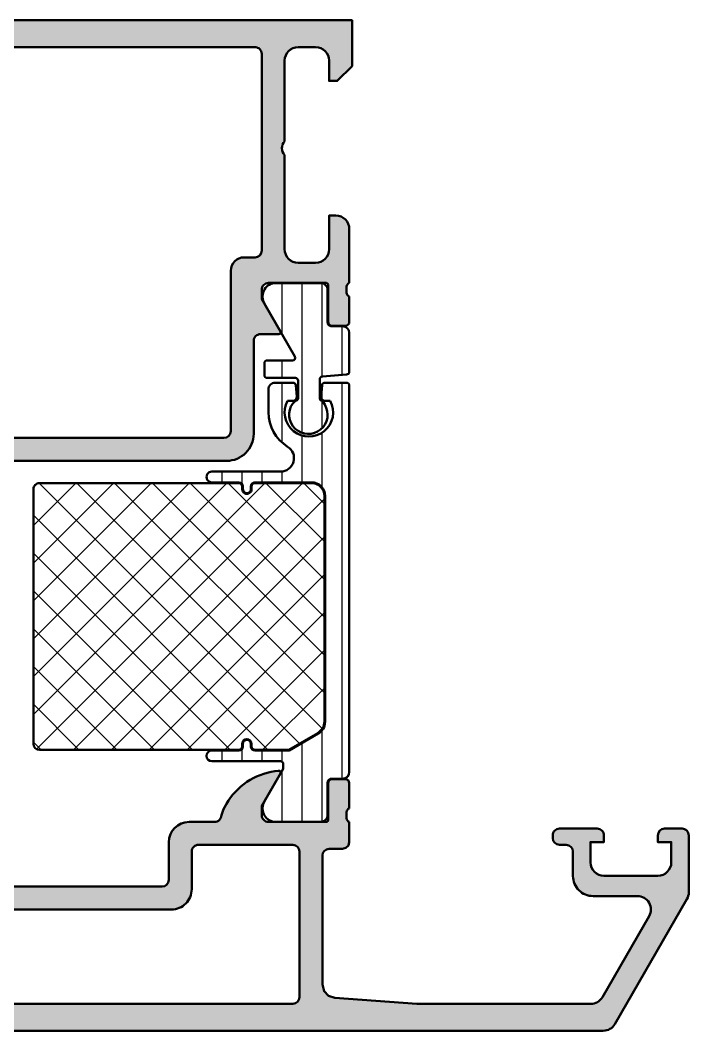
# Model space of a CAD drawing. Extents: x 5 to 103, y 0 to 75.
# Drawn here: x 53.4 to 103, y 0 to 75 of the extents above; entities that cross this region are included whole.
import ezdxf

# ---------------------------------------------------------------- set-up
doc = ezdxf.new("R2010")
doc.units = 0
for name, color, linetype, lineweight in [('0S-Alu contour', 7, 'Continuous', 50), ('0S-Alu hatch', 252, 'Continuous', 25), ('0S-Plastic contour', 254, 'Continuous', 50), ('0S-Plastic hatch', 253, 'Continuous', 25), ('0S-PT contour', 91, 'Continuous', 50), ('0S-PT hatch', 103, 'Continuous', 25)]:
    doc.layers.add(name, color=color, linetype=linetype, lineweight=lineweight)
pattern_1 = [(90, (0, 0), (-1.4859, 0), [])]

# ---------------------------------------------------------------- blocks, each defined once
blk = doc.blocks.new('284173__B3EC462B_B415_413E_8CCC_9C9ECB6C6EAC___23E75BDD_C4C6_42E3_80EF_CFEA6FF383FF_')
at = {"layer": '0S-Plastic hatch'}
h = blk.add_hatch(dxfattribs=at)
h.set_pattern_fill('ANSI31', color=256, scale=0.4680000000000001, angle=45, style=0)
h.set_pattern_definition(pattern_1)
edge = h.paths.add_edge_path()
edge.add_line((77.79909391876984, 47.89996087330002), (77.79989823653393, 19.21000513322677))
edge.add_ellipse((77.29989823673043, 19.20999111581644), major_axis=(-0.4999999999999944, 0), ratio=1, start_angle=90.0016184958555, end_angle=180.001606276814, ccw=False)
edge.add_line((77.29991236077123, 18.70999111601593), (76.4895810426897, 18.70996822571073))
edge.add_arc((76.48958951711417, 18.40996822583042), 0.3000000000000024, 90.00161849585444, 180.0016184961138)
edge.add_line((76.18958951723386, 18.40995975140458), (76.18998926298093, 16.00996137880413))
edge.add_ellipse((75.68999328581637, 16.00994461525188), major_axis=(-0.4999959774455782, 0), ratio=1, start_angle=90.0013160146687, end_angle=180.0019209770437, ccw=False)
edge.add_line((75.69000477011846, 15.50994863793819), (72.21346327340603, 15.50985043231024))
edge.add_ellipse((72.3557459618789, 16.499672526641), major_axis=(-0.9999960709244797, 0), ratio=1, start_angle=-32.725397603984106, end_angle=81.82001044395457, ccw=False)
edge.add_line((71.51447804132368, 17.04028368792897), (72.89988869964336, 19.44004221486227))
edge.add_line((72.89988869964336, 19.44004221486227), (72.89987853619505, 19.7998347289318))
edge.add_arc((72.69987853627487, 19.79982907931553), 0.1999999999999887, 0.0016184956634787, 90.00161849584087)
edge.add_line((72.6998728866586, 19.99982907923573), (67.59988509572455, 19.99968501436438))
edge.add_ellipse((67.59987379666433, 20.39967891068916), major_axis=(-0.3999938964843613, 0), ratio=1, start_angle=-89.99838150414593, end_angle=90.00161849585407, ccw=False)
edge.add_line((67.5998624976041, 20.79967280701393), (69.59986554856398, 20.79972930326347))
edge.add_arc((69.59985707413938, 21.09972930314353), 0.2999999999999829, 270.0016184958816, 360.0016184956635)
edge.add_line((69.89985707401966, 21.099737777567), (69.89985142440334, 21.29973777748823))
edge.add_ellipse((70.19984684664698, 21.29974625178341), major_axis=(-0.2999954223633313, 0), ratio=1, start_angle=-179.9983815038861, end_angle=0.0016184961137923892, ccw=False)
edge.add_line((70.49984226889062, 21.29975472607993), (70.49984791850696, 21.09975472615844))
edge.add_arc((70.79984791838731, 21.09976320058292), 0.3000000000000682, 180.0016184961138, 270.0016184958571)
edge.add_line((70.79985639281182, 20.79976320070255), (73.32607404317103, 20.79983456150492))
edge.add_line((73.32607404317103, 20.79983456150492), (75.49974160146861, 22.05462771153888))
edge.add_arc((74.99971086005144, 22.9207219005104), 1.000074940458192, 299.9995548597443, 360.0005043858854)
edge.add_line((75.99978580047087, 22.92073070436452), (75.9993244302383, 39.69993341617163))
edge.add_arc((74.99932443060734, 39.69990624922162), 0.9999999999999939, 0.0015565515876484, 90.00161849585635)
edge.add_line((74.99929618252573, 40.69990624882263), (70.79929425529807, 40.69978760682539))
edge.add_arc((70.79930272972265, 40.39978760694503), 0.300000000000054, 90.00161849587619, 180.0016184961138)
edge.add_line((70.4993027298423, 40.39977913251919), (70.4993083794585, 40.1997791326004))
edge.add_ellipse((70.19931295721497, 40.19977065830523), major_axis=(-0.2999954223632177, 0), ratio=1, start_angle=0.0016184961137923892, end_angle=180.0016184961139, ccw=False)
edge.add_line((69.89931753497143, 40.1997621840087), (69.8993118853551, 40.39976218393031))
edge.add_arc((69.59931188547485, 40.3997537095057), 0.2999999999999545, 0.0016184961138533, 90.0016184958789)
edge.add_line((69.59930341105024, 40.69975370938597), (67.59930036009047, 40.69969721313669))
edge.add_ellipse((67.59928906103023, 41.09969110946152), major_axis=(-0.399993896484411, 0), ratio=1, start_angle=-89.99838150414388, end_angle=90.00161849585612, ccw=False)
edge.add_line((67.59927776197, 41.49968500578633), (72.6920846584861, 41.49982886781123))
edge.add_arc((72.69205641040452, 42.4998288674122), 0.9999999999999452, 270.0016184958539, 418.2132878522459)
edge.add_ellipse((74.79909111823305, 45.89988838748044), major_axis=(-3.000000000000151, 0), ratio=1, start_angle=-0.0023785908543914047, end_angle=58.21328785224421, ccw=False)
edge.add_line((71.79909112081805, 45.90001293020632), (71.79910239558338, 47.59979143817783))
edge.add_ellipse((72.29910239538407, 47.59980556221859), major_axis=(-0.5000000000001671, 0), ratio=1, start_angle=-89.99838150415098, end_angle=0.0016184958886924505, ccw=False)
edge.add_line((72.29908827134332, 48.09980556201926), (73.62510364229864, 48.09984301940967))
edge.add_ellipse((73.625109291915, 47.89984301948948), major_axis=(-0.1999999999999758, 0), ratio=1, start_angle=185.0017750484914, end_angle=270.00161849586533, ccw=False)
edge.add_line((73.82434769141304, 47.91728034054077), (73.89797553021573, 47.07601047355259))
edge.add_ellipse((73.59911793096856, 47.04985449197559), major_axis=(-0.3000000000000648, 0), ratio=1, start_angle=90.00161849585169, end_angle=185.0017750485022, ccw=False)
edge.add_line((73.59912640539302, 46.74985449209521), (73.21240394325757, 46.74984356792748))
edge.add_arc((74.7990911182329, 45.89988838748049), 1.799999999999962, 151.8229757200562, 388.1802612716549)
edge.add_line((76.38573027146944, 46.7499332083086), (75.99912640443547, 46.74992228749112))
edge.add_ellipse((75.99911793001095, 47.04992228737149), major_axis=(-0.3000000000000562, 0), ratio=1, start_angle=-4.998538056779978, end_angle=90.0016184958626, ccw=False)
edge.add_line((75.70025885352813, 47.07606138459899), (75.77383916369352, 47.91733540993493))
edge.add_ellipse((75.97307854801556, 47.89990934511648), major_axis=(-0.2000000000002067, 0), ratio=1, start_angle=270.0016184958409, end_angle=355.00146194319234, ccw=False)
edge.add_line((75.9730728983993, 48.0999093450369), (77.59908826923177, 48.09995527685179))
edge.add_ellipse((77.5990939188481, 47.89995527693155), major_axis=(-0.2000000000000398, 0), ratio=1, start_angle=180.0016032414232, end_angle=270.0016184958572, ccw=False)
at = {"layer": '0S-Plastic contour', "color": 7}
for points in [[(72.29908827134332, 48.09980556201926), (73.62510364229864, 48.09984301940967)], [(75.9730728983993, 48.0999093450369), (77.59908826923177, 48.09995527685179)], [(71.79909112081805, 45.90001293020632), (71.79910239558338, 47.59979143817783)], [(73.82434769141304, 47.91728034054077), (73.89797553021573, 47.07601047355259)], [(75.70025885352813, 47.07606138459899), (75.77383916369352, 47.91733540993493)], [(77.79909391876984, 47.89996087330002), (77.79989823653393, 19.21000513322677)], [(73.59912640539302, 46.74985449209521), (73.21240394325757, 46.74984356792748)], [(76.38573027146944, 46.7499332083086), (75.99912640443547, 46.74992228749112)], [(67.59927776197, 41.49968500578633), (72.6920846584861, 41.49982886781123)], [(69.59930341105024, 40.69975370938597), (67.59930036009047, 40.69969721313669)], [(74.99929618252573, 40.69990624882263), (70.79929425529807, 40.69978760682539)], [(69.89931753497143, 40.1997621840087), (69.8993118853551, 40.39976218393031)], [(70.4993027298423, 40.39977913251919), (70.4993083794585, 40.1997791326004)], [(75.99978580047087, 22.92073070436452), (75.9993244302383, 39.69993341617163)], [(70.79985639281182, 20.79976320070255), (73.32607404317103, 20.79983456150492), (75.49974160146861, 22.05462771153888)], [(69.89985707401966, 21.099737777567), (69.89985142440334, 21.29973777748823)], [(70.49984226889062, 21.29975472607993), (70.49984791850696, 21.09975472615844)], [(67.5998624976041, 20.79967280701393), (69.59986554856398, 20.79972930326347)], [(72.6998728866586, 19.99982907923573), (67.59988509572455, 19.99968501436438)], [(71.51447804132368, 17.04028368792897), (72.89988869964336, 19.44004221486227), (72.89987853619505, 19.7998347289318)], [(76.18958951723386, 18.40995975140458), (76.18998926298093, 16.00996137880413)], [(77.29991236077123, 18.70999111601593), (76.4895810426897, 18.70996822571073)], [(75.69000477011846, 15.50994863793819), (72.21346327340603, 15.50985043231024)]]:
    blk.add_lwpolyline(points, dxfattribs=at)
at = {"layer": '0S-Plastic contour', "color": 7, "extrusion": (0, 0, -1)}
for centre, radius, start, end in [((-72.29910239538407, 47.59980556221859), 0.5000000000001671, 359.9983815041113, 89.99838150415097), ((-73.625109291915, 47.89984301948948), 0.1999999999999759, 89.99838150413468, 174.9982249515086), ((-75.97307854801556, 47.89990934511648), 0.2000000000002067, 4.998538056807665, 89.99838150415911), ((-77.5990939188481, 47.89995527693155), 0.2000000000000398, 89.99838150414281, 179.9983967585768), ((-73.59911793096856, 47.04985449197559), 0.3000000000000648, 174.9982249514978, 269.9983815041483), ((-75.99911793001095, 47.04992228737149), 0.3000000000000562, 269.9983815041374, 4.998538056780068), ((-74.79909111823305, 45.89988838748044), 3.000000000000152, 301.7867121477558, 0.002378590854342), ((-67.59928906103023, 41.09969110946152), 0.399993896484411, 269.9983815041439, 89.99838150414394), ((-70.19931295721497, 40.19977065830523), 0.2999954223632177, 179.9983815038861, 359.9983815038862), ((-70.19984684664698, 21.29974625178341), 0.2999954223633314, 359.9983815038862, 179.9983815038861), ((-67.59987379666433, 20.39967891068916), 0.3999938964843613, 269.9983815041459, 89.99838150414595), ((-77.29989823673043, 19.20999111581644), 0.4999999999999944, 179.998393723186, 269.9983815041445), ((-72.3557459618789, 16.499672526641), 0.9999960709244797, 278.1799895560454, 32.72539760398414), ((-75.68999328581637, 16.00994461525188), 0.4999959774455782, 179.9980790229563, 269.9986839853313)]:
    blk.add_arc(centre, radius, start, end, dxfattribs=at)
at = {"layer": '0S-Plastic contour', "color": 7}
for centre, radius, start, end in [((74.7990911182329, 45.89988838748049), 1.799999999999962, 151.8229757200562, 28.18026127165485), ((72.69205641040452, 42.4998288674122), 0.9999999999999452, 270.0016184958539, 58.21328785224591), ((69.59931188547485, 40.3997537095057), 0.2999999999999545, 0.0016184961138533, 90.0016184958789), ((70.79930272972265, 40.39978760694503), 0.300000000000054, 90.00161849587619, 180.0016184961138), ((74.99932443060734, 39.69990624922162), 0.9999999999999939, 0.0015565515876484, 90.00161849585635), ((74.99971086005144, 22.9207219005104), 1.000074940458192, 299.9995548597443, 0.0005043858853871), ((69.59985707413938, 21.09972930314353), 0.2999999999999829, 270.0016184958816, 0.0016184956634787), ((70.79984791838731, 21.09976320058292), 0.3000000000000682, 180.0016184961138, 270.0016184958571), ((72.69987853627487, 19.79982907931553), 0.1999999999999887, 0.0016184956634787, 90.00161849584087), ((76.48958951711417, 18.40996822583042), 0.3000000000000024, 90.00161849585444, 180.0016184961138)]:
    blk.add_arc(centre, radius, start, end, dxfattribs=at)
blk = doc.blocks.new('284173__F3DAAD3B_E79F_4E95_8FE4_CBF21B8BAB4B___0E6AA852_4238_4246_A48E_8302D98F0551_')
at = {"layer": '0S-Plastic hatch'}
h = blk.add_hatch(dxfattribs=at)
h.set_pattern_fill('ANSI31', color=256, scale=0.4680000000000001, angle=45, style=0)
h.set_pattern_definition(pattern_1)
edge = h.paths.add_edge_path()
edge.add_line((77.79897792879413, 51.79001112126615), (77.79905935404885, 48.90750547666424))
edge.add_ellipse((77.59865533181394, 48.90789158937948), major_axis=(-0.2004043941907403, 0), ratio=1, start_angle=90.11799822076932, end_angle=179.8896099919567, ccw=False)
edge.add_line((77.59906805584761, 48.70748762018269), (75.7990694539153, 48.5499355529093))
edge.add_arc((75.79947937230958, 48.34953438897935), 0.2004015831713134, 90.11719772839893, 179.890410484328)
edge.add_line((75.59907815571404, 48.34991769642773), (75.59911770290975, 46.94992189315329))
edge.add_arc((75.79952168195874, 46.95031932225584), 0.2004043731273281, 180.1136253905168, 269.8874260323714)
edge.add_line((75.79912793042783, 46.74991533594747), (75.97397485973437, 46.47687159119218))
edge.add_ellipse((74.75978418224364, 45.7251016697652), major_axis=(-1.428081585928376, 0), ratio=1, start_angle=-35.33168967995772, end_angle=211.7638490956454, ccw=False)
edge.add_line((73.59472972115884, 46.55097400782605), (73.79912030183125, 46.74985883956874))
edge.add_arc((73.79871804904785, 46.9502599827756), 0.2004015469149797, 270.1150061095707, 359.8904164509632)
edge.add_line((73.99911922942702, 46.94987669626581), (73.99908250634982, 48.24989691364265))
edge.add_arc((73.79872035250068, 48.24951075012308), 0.2003625259806087, 0.1104276034762654, 89.8971809427648)
edge.add_line((73.79907990908835, 48.44987295348587), (71.69908143580508, 48.4498136325576))
edge.add_ellipse((71.69947236669215, 48.65021479817035), major_axis=(-0.2004015469149591, 0), ratio=1, start_angle=0.11282054074700909, end_angle=89.88823088214212, ccw=False)
edge.add_line((71.49907120828703, 48.6498201897634), (71.499045785186, 49.54981408588872))
edge.add_ellipse((71.69946792027935, 49.54940984664787), major_axis=(-0.2004225427558985, 0), ratio=1, start_angle=270.12098450181963, end_angle=359.88443805871594, ccw=False)
edge.add_line((71.69904471278177, 49.7498319425858), (73.5866098549109, 49.74988526267999))
edge.add_arc((73.58660420529456, 49.9498852626002), 0.2000000000000011, 270.0016184958571, 389.8814586796814)
edge.add_line((73.76001580883594, 50.04952669854534), (71.51343514774648, 53.95937756760624))
edge.add_ellipse((72.3546725245027, 54.50003625644118), major_axis=(-0.9999960709244863, 0), ratio=1, start_angle=-81.81677345224438, end_angle=32.72863459569629, ccw=False)
edge.add_line((72.21233391510637, 55.48985031076629), (75.68887541181607, 55.48994862198011))
edge.add_ellipse((75.68889217536832, 54.98995264481553), major_axis=(-0.4999959774455995, 0), ratio=1, start_angle=180.0013160147409, end_angle=270.0019209770423, ccw=False)
edge.add_line((76.18888815268203, 54.98996412911827), (76.1886240022023, 52.59000723158924))
edge.add_arc((76.48862400038517, 52.58997421218647), 0.2999999999999989, 179.9936937585763, 270.0016110302394)
edge.add_line((76.48863243571978, 52.28997421230506), (77.29896387010263, 52.28999699702769))
edge.add_ellipse((77.29897792899362, 51.78999699722535), major_axis=(-0.5000000000000007, 0), ratio=1, start_angle=180.0016184958887, end_angle=270.0016110302377, ccw=False)
at = {"layer": '0S-Plastic contour', "color": 7}
for points in [[(72.21233391510637, 55.48985031076629), (75.68887541181607, 55.48994862198011)], [(76.18888815268203, 54.98996412911827), (76.1886240022023, 52.59000723158924)], [(73.76001580883594, 50.04952669854534), (71.51343514774648, 53.95937756760624)], [(76.48863243571978, 52.28997421230506), (77.29896387010263, 52.28999699702769)], [(77.79897792879413, 51.79001112126615), (77.79905935404885, 48.90750547666424)], [(71.49907120828703, 48.6498201897634), (71.499045785186, 49.54981408588872)], [(71.69904471278177, 49.7498319425858), (73.5866098549109, 49.74988526267999)], [(73.79907990908835, 48.44987295348587), (71.69908143580508, 48.4498136325576)], [(73.99911922942702, 46.94987669626581), (73.99908250634982, 48.24989691364265)], [(75.59907815571404, 48.34991769642773), (75.59911770290975, 46.94992189315329)], [(77.59906805584761, 48.70748762018269), (75.7990694539153, 48.5499355529093)], [(73.59472972115884, 46.55097400782605), (73.79912030183125, 46.74985883956874)], [(75.79912793042783, 46.74991533594747), (75.97397485973437, 46.47687159119218)]]:
    blk.add_lwpolyline(points, dxfattribs=at)
at = {"layer": '0S-Plastic contour', "color": 7, "extrusion": (0, 0, -1)}
for centre, radius, start, end in [((-72.3546725245027, 54.50003625644118), 0.9999960709244863, 327.2713654043037, 81.81677345224433), ((-75.68889217536832, 54.98995264481553), 0.4999959774455995, 89.9980790229577, 179.9986839852591), ((-77.29897792899362, 51.78999699722535), 0.5000000000000007, 89.99838896976227, 179.9983815041113), ((-71.69946792027935, 49.54940984664787), 0.2004225427558985, 0.1155619412840303, 89.87901549818034), ((-77.59865533181394, 48.90789158937948), 0.2004043941907403, 180.1103900080434, 269.8820017792307), ((-71.69947236669215, 48.65021479817035), 0.2004015469149591, 270.1117691178579, 359.887179459253), ((-74.75978418224364, 45.7251016697652), 1.428081585928376, 148.2361509043546, 35.33168967995762)]:
    blk.add_arc(centre, radius, start, end, dxfattribs=at)
at = {"layer": '0S-Plastic contour', "color": 7}
for centre, radius, start, end in [((76.48862400038517, 52.58997421218647), 0.2999999999999989, 179.9936937585763, 270.0016110302394), ((73.58660420529456, 49.9498852626002), 0.2000000000000011, 270.0016184958571, 29.88145867968139), ((73.79872035250068, 48.24951075012308), 0.2003625259806087, 0.1104276034762654, 89.8971809427648), ((75.79947937230958, 48.34953438897935), 0.2004015831713134, 90.11719772839893, 179.890410484328), ((73.79871804904785, 46.9502599827756), 0.2004015469149797, 270.1150061095707, 359.8904164509632), ((75.79952168195874, 46.95031932225584), 0.2004043731273281, 180.1136253905168, 269.8874260323714)]:
    blk.add_arc(centre, radius, start, end, dxfattribs=at)
blk = doc.blocks.new('371300__B28A1DB2_C698_4615_A6F0_E1DA779831CC_')
at = {"layer": '0S-PT hatch'}
h = blk.add_hatch(dxfattribs=at)
h.set_pattern_fill('ANSI37', color=256, scale=0.625, angle=90, style=0)
h.set_pattern_definition([(135, (0, 0), (-1.403165018917055, -1.403165018917055), []), (225, (0, 0), (1.403165018917055, -1.403165018917055), [])])
edge = h.paths.add_edge_path()
edge.add_line((54.34931906716929, 40.1992996084265), (54.34985295528407, 21.29932183780685))
edge.add_arc((54.7998762736049, 21.29933455011431), 0.4500233185003835, 180.0016184974649, 270.0016184957385)
edge.add_line((54.7998889858994, 20.84931123179348), (69.5998641361598, 20.84972930324329))
edge.add_arc((69.59985707413931, 21.0997293031437), 0.2500000000001617, 270.0016184958751, 360.0016184958886)
edge.add_line((69.84985707403973, 21.09973636516425), (69.8498514244234, 21.29973636508423))
edge.add_ellipse((70.19984684664705, 21.29974625178346), major_axis=(-0.3499954223632827, 0), ratio=1, start_angle=-179.9983815041113, end_angle=0.0016184958886924505, ccw=False)
edge.add_line((70.54984226887069, 21.29975613848292), (70.54984791848702, 21.09975613856258))
edge.add_arc((70.79984791838739, 21.09976320058297), 0.2500000000001226, 180.0016184958886, 270.0016184958588)
edge.add_line((70.79985498040782, 20.8497632006826), (73.31267754047595, 20.84983418309948))
edge.add_line((73.31267754047595, 20.84983418309948), (75.47469881657344, 22.09790428180893))
edge.add_arc((74.99971086005179, 22.92072190051042), 0.9500749404579512, 299.9965521208208, 360.0015754367951)
edge.add_line((75.94978580015058, 22.92074802429845), (75.94932443024821, 39.69993237094687))
edge.add_arc((74.99932443060726, 39.69990624922175), 0.9500000000000843, 0.0015754365637783, 90.00161849585935)
edge.add_line((74.99929759492967, 40.64990624884281), (70.79929566770218, 40.64978760684534))
edge.add_arc((70.79930272972258, 40.39978760694508), 0.2500000000000054, 90.00161849585879, 180.0016184958886)
edge.add_line((70.54930272982232, 40.39978054492453), (70.54930837943866, 40.19978054500459))
edge.add_ellipse((70.19931295721501, 40.19977065830533), major_axis=(-0.3499954223632827, 0), ratio=1, start_angle=0.0016184958886924505, end_angle=180.0016184958887, ccw=False)
edge.add_line((69.84931753499137, 40.19976077160588), (69.84931188537506, 40.39976077152611))
edge.add_arc((69.59931188547462, 40.3997537095057), 0.2500000000001827, 0.001618495888666, 90.00161849375158)
edge.add_line((69.5993048234634, 40.64975370940614), (54.79932967319568, 40.64933563904374))
edge.add_arc((54.7993423854911, 40.19931232072194), 0.4500233185013533, 90.0016184958552, 180.0016184958886)
at = {"layer": '0S-PT contour', "color": 7}
for points in [[(69.5993048234634, 40.64975370940614), (54.79932967319568, 40.64933563904374)], [(74.99929759492967, 40.64990624884281), (70.79929566770218, 40.64978760684534)], [(54.34931906716929, 40.1992996084265), (54.34985295528407, 21.29932183780685)], [(69.84931753499137, 40.19976077160588), (69.84931188537506, 40.39976077152611)], [(70.54930272982232, 40.39978054492453), (70.54930837943866, 40.19978054500459)], [(75.94978580015058, 22.92074802429845), (75.94932443024821, 39.69993237094687)], [(70.79985498040782, 20.8497632006826), (73.31267754047595, 20.84983418309948), (75.47469881657344, 22.09790428180893)], [(69.84985707403973, 21.09973636516425), (69.8498514244234, 21.29973636508423)], [(70.54984226887069, 21.29975613848292), (70.54984791848702, 21.09975613856258)], [(54.7998889858994, 20.84931123179348), (69.5998641361598, 20.84972930324329)]]:
    blk.add_lwpolyline(points, dxfattribs=at)
for centre, radius, start, end in [((54.7993423854911, 40.19931232072194), 0.4500233185013533, 90.0016184958552, 180.0016184958886), ((69.59931188547462, 40.3997537095057), 0.2500000000001827, 0.001618495888666, 90.00161849375158), ((70.79930272972258, 40.39978760694508), 0.2500000000000054, 90.00161849585879, 180.0016184958886), ((74.99932443060726, 39.69990624922175), 0.9500000000000843, 0.0015754365637783, 90.00161849585935), ((74.99971086005179, 22.92072190051042), 0.9500749404579512, 299.9965521208208, 0.0015754367951203), ((54.7998762736049, 21.29933455011431), 0.4500233185003835, 180.0016184974649, 270.0016184957385), ((69.59985707413931, 21.0997293031437), 0.2500000000001617, 270.0016184958751, 0.001618495888666), ((70.79984791838739, 21.09976320058297), 0.2500000000001226, 180.0016184958886, 270.0016184958588)]:
    blk.add_arc(centre, radius, start, end, dxfattribs=at)
at = {"layer": '0S-PT contour', "color": 7, "extrusion": (0, 0, -1)}
for centre, start, end in [((-70.19931295721501, 40.19977065830533), 179.9983815041113, 359.9983815041113), ((-70.19984684664705, 21.29974625178346), 359.9983815041113, 179.9983815041113)]:
    blk.add_arc(centre, 0.3499954223632827, start, end, dxfattribs=at)
blk = doc.blocks.new('398820__556C12AF_C466_4E61_BE2B_15060783F7A6_')
at = {"layer": '0S-Alu hatch'}
h = blk.add_hatch(color=256, dxfattribs=at)
edge = h.paths.add_edge_path()
edge.add_arc((20.50026401203965, 65.9999999962746), 0.5000000037247219, 90.00000000056019, 179.993005887432)
edge.add_line((20.00026401204022, 66.00006103142118), (20.0002640120401, 65.70002746580938))
edge.add_arc((20.50026401227208, 65.70002746581969), 0.500000000231978, 180, 269.9982514709542)
edge.add_line((20.50024875347762, 65.20002746582054), (22.9999999986089, 65.2000274658202))
edge.add_line((22.9999999986089, 65.2000274658202), (22.9999999986089, 58.50002937068826))
edge.add_ellipse((22.47497579274516, 58.00002193956646), major_axis=(-0.7250226533839252, 0), ratio=1, start_angle=136.3989482371545, end_angle=223.6019249855883, ccw=False)
edge.add_line((23.00000761896716, 57.50002251019292), (22.99999999736426, 50.69907560280602))
edge.add_ellipse((22.9211635513695, 50.43155501267401), major_axis=(-0.2788950543872421, 0), ratio=1, start_angle=178.8354106258653, end_angle=253.5801235804738, ccw=False)
edge.add_line((23.20000099597275, 50.42588660471489), (23.20000099597274, 49.97229260471489))
edge.add_ellipse((22.92113290032959, 49.96663194523781), major_axis=(-0.2789255417371332, 0), ratio=1, start_angle=106.42459455535541, end_angle=181.1628700728909, ccw=False)
edge.add_line((22.99999999597276, 49.69908860471488), (22.99999999597276, 47.81907760470637))
edge.add_arc((23.29999999597274, 47.81907760470637), 0.2999999999999971, 180, 270)
edge.add_line((23.29999999597274, 47.51907760470636), (24.27997431501554, 47.51907760470637))
edge.add_arc((24.27997431501552, 47.81907760470637), 0.3000000000000043, 270.0000000000027, 360)
edge.add_line((24.57997431501553, 47.81907760470637), (24.57997431501553, 50.57907560470638))
edge.add_ellipse((24.69997970750326, 50.57907021080908), major_axis=(-0.1200053926089468, 0), ratio=1, start_angle=270.00621727715304, end_angle=359.997424719483, ccw=False)
edge.add_line((24.6999666854833, 50.6990756027115), (28.99999999860901, 50.69909644331687))
edge.add_ellipse((29.00001031871964, 50.19910676342772), major_axis=(-0.499989679995661, 0), ratio=1, start_angle=179.9988173777202, end_angle=270.0011826219749, ccw=False)
edge.add_line((29.49999999860878, 50.19909644331712), (29.49999999860878, 49.49908423628642))
edge.add_line((29.49999999860878, 49.49908423628642), (28.1117553697014, 47.09457373823897))
edge.add_arc((28.23870596524722, 47.037883351722), 0.1390332824646009, 155.9366245846511, 266.6097434882095)
edge.add_line((28.2304840073974, 46.89909339155918), (29.59999999736473, 46.89909339155883))
edge.add_ellipse((29.59999999736503, 46.39909339156015), major_axis=(-0.4999999999986855, 0), ratio=1, start_angle=180, end_angle=270.00000000003337, ccw=False)
edge.add_line((30.09999999736371, 46.39909339156014), (30.09999999736462, 44.2987686281616))
edge.add_arc((32.09999999736456, 44.29876862816132), 1.999999999999943, 180, 269.9999999999853)
edge.add_line((32.09999999736405, 42.29876862816138), (68.6954304954281, 42.29876862816093))
edge.add_arc((68.6954304954289, 44.30334118309758), 2.004572554936657, 269.9999999999773, 360)
edge.add_line((70.70000305036555, 44.30334118309758), (70.70000305036612, 51.20044101015094))
edge.add_ellipse((71.20000305036584, 51.20044101015066), major_axis=(-0.4999999999997158, 0), ratio=1, start_angle=269.9999999999544, end_angle=360, ccw=False)
edge.add_line((71.20000305036623, 51.70044101015037), (72.56953430036648, 51.70044101015026))
edge.add_arc((72.56129753117844, 51.8392399662551), 0.1390431392858036, 273.3961299495883, 384.0575019781434)
edge.add_line((72.68826293806124, 51.89592135683029), (71.30001830915566, 54.30043185487716))
edge.add_line((71.30001830915566, 54.30043185487716), (71.3000183091553, 55.00044406191887))
edge.add_ellipse((71.80000305246126, 55.00045932209453), major_axis=(-0.4999847435388245, 0), ratio=1, start_angle=-90.00699432657319, end_angle=0.0017487408159126971, ccw=False)
edge.add_line((71.80006408761253, 55.50044406190796), (76.10003636218984, 55.50042321930816))
edge.add_ellipse((76.10002334016988, 55.38041782734871), major_axis=(-0.1200053926659748, 0), ratio=1, start_angle=180.002575280517, end_angle=269.9937827228567, ccw=False)
edge.add_line((76.22002873271465, 55.38042322124598), (76.22002873271464, 52.62042522124598))
edge.add_arc((76.52002873271465, 52.62042522124598), 0.3000000000000043, 180, 270)
edge.add_line((76.52002873271465, 52.32042522124597), (77.50000305175743, 52.32042522124597))
edge.add_arc((77.50000305175743, 52.62042522124596), 0.2999999999999971, 270, 360)
edge.add_line((77.80000305175743, 52.62042522124596), (77.80000305175744, 54.50043622125448))
edge.add_ellipse((77.87887014740062, 54.76797956177745), major_axis=(-0.2789255417371736, 0), ratio=1, start_angle=-1.1628700728833792, end_angle=73.57540544464501, ccw=False)
edge.add_line((77.60000205175741, 54.77364022125449), (77.60000205175741, 55.22723422125449))
edge.add_ellipse((77.87883949636073, 55.23290262921358), major_axis=(-0.2788950543872869, 0), ratio=1, start_angle=-73.58012358046602, end_angle=1.164589374128525, ccw=False)
edge.add_line((77.80000305036592, 55.50042321934562), (77.80000305036705, 59.50045169130226))
edge.add_arc((76.80000305025001, 59.50045169130209), 1.00000000011704, 0, 90.00087426482274)
edge.add_line((76.79998779145032, 60.50045169130271), (76.30000305036592, 60.50045169130237))
edge.add_line((76.30000305036592, 60.50045169130237), (76.30000305036602, 58.00045169130283))
edge.add_ellipse((75.29991565289261, 58.00053908876572), major_axis=(-1.000087401292246, 0), ratio=1, start_angle=90.00501389832851, end_angle=179.994992931788, ccw=False)
edge.add_line((75.30000316957509, 57.00045169130271), (73.99995434145043, 57.00045169130305))
edge.add_ellipse((74.000013139179, 58.00051048903153), major_axis=(-1.000058799456955, 0), ratio=1, start_angle=0.0033686637580103707, end_angle=89.9966313363808, ccw=False)
edge.add_line((72.99995434145055, 58.00045169130051), (72.99995434145066, 65.00045169830707))
edge.add_ellipse((73.52492478096417, 65.50042009995704), major_axis=(-0.7249568021692252, 0), ratio=1, start_angle=-43.60785378747022, end_angle=43.60262178275218, ccw=False)
edge.add_line((72.99999999860833, 66.00043643757022), (72.9999999986089, 72.00043643251365))
edge.add_ellipse((74.00005492602136, 72.00038150510085), major_axis=(-1.000054928920891, 0), ratio=1, start_angle=270.00314693605753, end_angle=359.9968530639975, ccw=False)
edge.add_line((73.9999999986089, 73.00043643251331), (75.30000305036637, 73.00043643251388))
edge.add_ellipse((75.29997722235889, 72.00041060450651), major_axis=(-1.0000258283409, 0), ratio=1, start_angle=180.0014797973691, end_angle=269.9985202023987, ccw=False)
edge.add_line((76.30000305036626, 72.00043643250991), (76.30000305036637, 70.50043643251342))
edge.add_line((76.30000305036637, 70.50043643251342), (76.89999389509248, 70.50043643251388))
edge.add_line((76.89999389509248, 70.50043643251388), (77.99999999860844, 71.60044253602894))
edge.add_line((77.99999999860844, 71.60044253602894), (77.99999999860879, 75))
edge.add_line((77.99999999860879, 75), (30.50026401204011, 74.99999999999989))
edge.add_arc((30.50028493562857, 74.4999790764113), 0.5000209240263574, 90.00239756628991, 179.9976024336429)
edge.add_line((30.00026401203999, 74.50000000000036), (30.00026401203988, 67))
edge.add_ellipse((29.50029452868722, 66.99996948055875), major_axis=(-0.4999694842841543, 0), ratio=1, start_angle=89.99300545884222, end_angle=180.0034974838206, ccw=False)
edge.add_line((29.50023349352623, 66.50000000000011), (20.50026401203476, 66.4999999999993))
edge = h.paths.add_edge_path()
edge.add_ellipse((32.20029758137585, 72.49998779296817), major_axis=(-0.5000305185099023, 0), ratio=1, start_angle=270.0034968440391, end_angle=359.99650315784504, ccw=False)
edge.add_line((32.20026706379233, 73.0000183105468), (70.80039074741146, 72.99998779287978))
edge.add_ellipse((70.80042124022027, 72.50045468885807), major_axis=(-0.4995331049523823, 0), ratio=1, start_angle=179.9930054594119, end_angle=270.0034974844217, ccw=False)
edge.add_line((71.29995434145039, 72.50039370697436), (71.29995434145061, 57.9004471136663))
edge.add_ellipse((70.79995434145044, 57.9004471136663), major_axis=(-0.5000000000001706, 0), ratio=1, start_angle=90.00000000000648, end_angle=180, ccw=False)
edge.add_line((70.7999543414505, 57.40044711366613), (70.00001830915866, 57.40044711366625))
edge.add_arc((70.00001830915858, 56.40044711366662), 0.9999999999996299, 89.99999999999511, 179.9998349564778)
edge.add_line((69.0000183091631, 56.40044999423958), (69.00000305036573, 44.50331066559107))
edge.add_ellipse((68.4954224390844, 44.50335229280106), major_axis=(-0.5045806129984395, 0), ratio=1, start_angle=90.0012296679991, end_angle=179.995273176602, ccw=False)
edge.add_line((68.49543326827003, 43.99877167991883), (32.29999795007549, 43.99877167991848))
edge.add_ellipse((32.30000868110338, 44.49878036523915), major_axis=(-0.5000086854358178, 0), ratio=1, start_angle=0.004726827561796654, end_angle=89.99877033614501, ccw=False)
edge.add_line((31.7999999973691, 44.49873911517033), (31.79998473858903, 51.39909744789312))
edge.add_arc((30.80001000289158, 51.39907625052781), 0.9999747359221128, 0.0012145502538139, 90.001449138602)
edge.add_line((30.79998471129065, 52.39905098613007), (25.20000325940439, 52.40034974706396))
edge.add_ellipse((25.20000325940461, 52.90034974706384), major_axis=(-0.4999999999998864, 0), ratio=1, start_angle=0, end_angle=89.99999999997402, ccw=False)
edge.add_line((24.70000325940473, 52.90034974706395), (24.7000032594045, 54.2000145814768))
edge.add_line((24.7000032594045, 54.2000145814768), (25.50000761896726, 55.00001894103935))
edge.add_line((25.50000761896726, 55.00001894103935), (25.50000761896715, 61.00002493940166))
edge.add_line((25.50000761896715, 61.00002493940166), (24.70000325940507, 61.80002929896398))
edge.add_line((24.70000325940507, 61.80002929896398), (24.70001454931933, 64.30001325213208))
edge.add_ellipse((25.20001454931895, 64.30001220703045), major_axis=(-0.5000000000007159, 0), ratio=1, start_angle=270.00000000014006, end_angle=359.9998802401752, ccw=False)
edge.add_line((25.20001454931773, 64.80001220703114), (30.70026706373082, 64.80001220696226))
edge.add_arc((30.70027874380495, 65.80000052695533), 0.9999883200612778, 269.9993307732317, 360.000669226757)
edge.add_line((31.70026706379801, 65.80001220703161), (31.70026706379721, 72.50001831053525))
at = {"layer": '0S-Alu contour', "color": 7}
for points in [[(76.30000305036626, 72.00043643250991), (76.30000305036637, 70.50043643251342), (76.89999389509248, 70.50043643251388), (77.99999999860844, 71.60044253602894), (77.99999999860879, 75), (30.50026401204011, 74.99999999999989)], [(32.20026706379233, 73.0000183105468), (70.80039074741146, 72.99998779287978)], [(73.9999999986089, 73.00043643251331), (75.30000305036637, 73.00043643251388)], [(71.29995434145039, 72.50039370697436), (71.29995434145061, 57.9004471136663)], [(72.99999999860833, 66.00043643757022), (72.9999999986089, 72.00043643251365)], [(72.99995434145055, 58.00045169130051), (72.99995434145066, 65.00045169830707)], [(76.79998779145032, 60.50045169130271), (76.30000305036592, 60.50045169130237), (76.30000305036602, 58.00045169130283)], [(77.80000305036592, 55.50042321934562), (77.80000305036705, 59.50045169130226)], [(70.7999543414505, 57.40044711366613), (70.00001830915866, 57.40044711366625)], [(75.30000316957509, 57.00045169130271), (73.99995434145043, 57.00045169130305)], [(69.0000183091631, 56.40044999423958), (69.00000305036573, 44.50331066559107)], [(71.80006408761253, 55.50044406190796), (76.10003636218984, 55.50042321930816)], [(72.68826293806124, 51.89592135683029), (71.30001830915566, 54.30043185487716), (71.3000183091553, 55.00044406191887)], [(76.22002873271465, 55.38042322124598), (76.22002873271464, 52.62042522124598)], [(77.60000205175741, 54.77364022125449), (77.60000205175741, 55.22723422125449)], [(77.80000305175743, 52.62042522124596), (77.80000305175744, 54.50043622125448)], [(76.52002873271465, 52.32042522124597), (77.50000305175743, 52.32042522124597)], [(70.70000305036555, 44.30334118309758), (70.70000305036612, 51.20044101015094)], [(71.20000305036623, 51.70044101015037), (72.56953430036648, 51.70044101015026)], [(68.49543326827003, 43.99877167991883), (32.29999795007549, 43.99877167991848)], [(32.09999999736405, 42.29876862816138), (68.6954304954281, 42.29876862816093)]]:
    blk.add_lwpolyline(points, dxfattribs=at)
at = {"layer": '0S-Alu contour', "color": 7, "extrusion": (0, 0, -1)}
for centre, radius, start, end in [((-70.80042124022027, 72.50045468885807), 0.4995331049523823, 89.99650251557829, 180.0069945405882), ((-74.00005492602136, 72.00038150510085), 1.000054928920891, 0.0031469360025308, 89.99685306394248), ((-75.29997722235889, 72.00041060450651), 1.0000258283409, 90.00147979760132, 179.9985202026309), ((-73.52492478096417, 65.50042009995704), 0.7249568021692252, 316.3973782172478, 43.6078537874703), ((-70.79995434145044, 57.9004471136663), 0.5000000000001706, 180, 269.9999999999935), ((-74.000013139179, 58.00051048903153), 1.000058799456955, 270.0033686636192, 359.996631336242), ((-75.29991565289261, 58.00053908876572), 1.000087401292246, 180.0050070682121, 269.9949861016715), ((-71.80000305246126, 55.00045932209453), 0.4999847435388245, 359.9982512591841, 90.00699432657323), ((-76.10002334016988, 55.38041782734871), 0.1200053926659748, 90.00621727714332, 179.997424719483), ((-77.87883949636073, 55.23290262921358), 0.2788950543872869, 358.8354106258715, 73.58012358046604), ((-77.87887014740062, 54.76797956177745), 0.2789255417371736, 286.424594555355, 1.162870072883403), ((-71.20000305036584, 51.20044101015066), 0.4999999999997158, 0, 90.00000000004559), ((-68.4954224390844, 44.50335229280106), 0.5045806129984395, 180.0047268233981, 269.9987703320009)]:
    blk.add_arc(centre, radius, start, end, dxfattribs=at)
at = {"layer": '0S-Alu contour', "color": 7}
for centre, radius, start, end in [((76.80000305025001, 59.50045169130209), 1.00000000011704, 0, 90.00087426482274), ((70.00001830915858, 56.40044711366662), 0.9999999999996299, 89.99999999999511, 179.9998349564778), ((76.52002873271465, 52.62042522124598), 0.3000000000000043, 180, 270), ((77.50000305175743, 52.62042522124596), 0.2999999999999971, 270, 0), ((72.56129753117844, 51.8392399662551), 0.1390431392858036, 273.3961299495883, 24.05750197814337), ((68.6954304954289, 44.30334118309758), 2.004572554936657, 269.9999999999773, 0)]:
    blk.add_arc(centre, radius, start, end, dxfattribs=at)
blk = doc.blocks.new('398380__19A31ED5_0CAA_4129_A2FE_DDEC3F92A300_')
at = {"layer": '0S-Alu hatch'}
h = blk.add_hatch(color=256, dxfattribs=at)
edge = h.paths.add_edge_path()
edge.add_line((13.60000610354325, 4.500012882585451), (13.60000610354325, 2.500012882585451))
edge.add_arc((14.09999322196699, 2.50000000100897), 0.4999871185896857, 179.9985238419079, 270.0014761578707)
edge.add_line((14.10000610354268, 2.000012882585224), (19.50000000002797, 2.000012882585224))
edge.add_arc((19.50001288383932, 2.499999999689539), 0.4999871172703125, 269.9985235859304, 359.9962305886743)
edge.add_line((20.00000000002762, 2.499967106217853), (20.00000000002751, 10.2000128825855))
edge.add_ellipse((20.50000274089518, 10.20001014171771), major_axis=(-0.5000027408751803, 0), ratio=1, start_angle=270.00031407857745, end_angle=359.99968592151924, ccw=False)
edge.add_line((20.50000000002751, 10.70001288258538), (22.99996948242153, 10.7000000000003))
edge.add_arc((22.92113303587848, 10.96752059199341), 0.278895056327431, 286.4198764194938, 361.1645893740976)
edge.add_line((23.19997048242153, 10.97318899999179), (23.19997048242155, 11.42678299999179))
edge.add_arc((22.92110238677837, 11.43244365946885), 0.278925541737147, 358.8371299271131, 433.5754054446464)
edge.add_line((22.99996948242153, 11.69998699999179), (22.99996948242153, 13.57999800000031))
edge.add_ellipse((23.29996948242155, 13.57999800000029), major_axis=(-0.3000000000000184, 0), ratio=1, start_angle=270.00000000000136, end_angle=360, ccw=False)
edge.add_line((23.29996948242154, 13.87999800000031), (24.27994380146433, 13.8799980000003))
edge.add_ellipse((24.27994380146433, 13.5799980000003), major_axis=(-0.3000000000000043, 0), ratio=1, start_angle=180, end_angle=270, ccw=False)
edge.add_line((24.57994380146433, 13.5799980000003), (24.57994380146433, 10.8200000000003))
edge.add_arc((24.69993091887936, 10.8200000000003), 0.119987117415036, 180, 270)
edge.add_line((24.69993091887936, 10.70001288258527), (28.9999694824495, 10.70001288258515))
edge.add_arc((28.99996948244928, 11.20001288258515), 0.5, 270.000000000026, 360)
edge.add_line((29.49996948244928, 11.20001288258515), (29.49996948244939, 11.90001288258554))
edge.add_line((29.49996948244939, 11.90001288258554), (28.11847402482693, 14.29283320561262))
edge.add_ellipse((28.23808926709762, 14.36189309793684), major_axis=(-0.1381197846483619, 0), ratio=1, start_angle=-95.62257755066241, end_angle=30.0000000000166, ccw=False)
edge.add_ellipse((27.76174624127647, 9.52340402073555), major_axis=(-5.00000000000174, 0), ratio=1, start_angle=197.7484163560858, end_angle=264.37742244922293, ccw=False)
edge.add_arc((32.99996948245026, 11.20001288258374), 0.4999999999983629, 197.7484163559572, 269.9999999998876)
edge.add_line((32.99996948244928, 10.70001288258538), (63.89994488748027, 10.70044931509892))
edge.add_arc((63.8999448874801, 11.20044931509886), 0.4999999999999432, 270.0000000000196, 360)
edge.add_line((64.39994488748005, 11.20044931509886), (64.39994488748037, 14.00044931509944))
edge.add_ellipse((65.89994488748027, 14.00044931509921), major_axis=(-1.499999999999885, 0), ratio=1, start_angle=270, end_angle=360, ccw=False)
edge.add_line((65.89994488748027, 15.5004493150991), (67.79990216193482, 15.50044931509899))
edge.add_arc((67.7999326795179, 16.0004493150987), 0.5000000009310386, 269.9965029425826, 360)
edge.add_line((68.29993268044893, 16.0004493150987), (68.46282025369169, 16.44547189810635))
edge.add_line((68.46282025369169, 16.44547189810635), (68.67146893533175, 16.84265817740356))
edge.add_ellipse((72.98922187435556, 14.32089816478696), major_axis=(-5.000226395242609, 0), ratio=1, start_angle=278.2871853285874, end_angle=329.7131689069979, ccw=False)
edge.add_line((72.26851483377004, 19.2689124498645), (72.52911969216711, 19.29497446158348))
edge.add_line((72.52911969216711, 19.29497446158348), (72.56944867165998, 19.30045236685646))
edge.add_ellipse((72.56122671381004, 19.16166240669397), major_axis=(-0.1390332824642791, 0), ratio=1, start_angle=155.9366245844918, end_angle=266.6097434881548, ccw=False)
edge.add_line((72.68817730935541, 19.10497202017677), (71.29993268044937, 16.70046152213024))
edge.add_line((71.29993268044937, 16.70046152213024), (71.29993268044927, 16.00044931509865))
edge.add_arc((71.79992236033854, 16.00043899498814), 0.4999896799957747, 179.9988173777201, 270.0011826220136)
edge.add_line((71.7999326804495, 15.50044931509887), (76.09995836371473, 15.50044931509837))
edge.add_arc((76.0999583637147, 15.62044931279016), 0.1199999976917958, 270.0000000000135, 360)
edge.add_line((76.2199583614065, 15.62044931279016), (76.21995836140651, 18.38044731279019))
edge.add_ellipse((76.51995836140651, 18.38044731279019), major_axis=(-0.2999999999999971, 0), ratio=1, start_angle=270, end_angle=360, ccw=False)
edge.add_line((76.51995836140651, 18.68044731279019), (77.4999326804493, 18.68044731279019))
edge.add_ellipse((77.49993268044929, 18.38044731279017), major_axis=(-0.3000000000000149, 0), ratio=1, start_angle=180, end_angle=269.99999999999727, ccw=False)
edge.add_line((77.7999326804493, 18.38044731279018), (77.79993268044929, 16.50043631278164))
edge.add_arc((77.87879977609245, 16.23289297225875), 0.278925541737098, 106.4245945553565, 181.1628700728874)
edge.add_line((77.59993168044933, 16.22723231278169), (77.5999316804493, 15.77363831278168))
edge.add_arc((77.87876912699234, 15.7679699047833), 0.2788950563274238, 178.8354106259009, 253.5801235805057)
edge.add_line((77.79993268044929, 15.5004493127902), (77.79993268044905, 14.00044931509956))
edge.add_line((77.79993268044905, 14.00044931509956), (77.73294659646444, 13.75044931509888))
edge.add_line((77.73294659646444, 13.75044931509888), (77.54993268044996, 13.56743539908348))
edge.add_line((77.54993268044996, 13.56743539908348), (77.29993268044927, 13.50044931509887))
edge.add_line((77.29993268044927, 13.50044931509887), (76.29993268044916, 13.50044931509887))
edge.add_arc((76.29993268044916, 13.00044931509876), 0.5000000000001137, 90, 180)
edge.add_line((75.79993268044905, 13.00044931509876), (75.7999326804495, 3.431555882482143))
edge.add_line((75.7999326804495, 3.431555882482143), (75.92227765115251, 2.952292576817626))
edge.add_line((75.92227765115251, 2.952292576817626), (76.25934430154302, 2.5902778063097))
edge.add_line((76.25934430154302, 2.5902778063097), (76.72867413552729, 2.43410410025524))
edge.add_line((76.72867413552729, 2.43410410025524), (82.79993268045052, 2.000449315099103))
edge.add_line((82.79993268045052, 2.000449315099103), (95.72528643286319, 2.000440576772689))
edge.add_arc((95.72528710892453, 3.000440576772997), 1.000000000000536, 269.9999612645373, 329.9999999999755)
edge.add_line((96.59131251270924, 2.500440576772357), (100.0554355878913, 8.500477746660408))
edge.add_arc((99.18941018410693, 9.000477746660428), 0.9999999999999809, 329.9999999999981, 449.9999999999878)
edge.add_line((99.18941018410715, 10.00047774666041), (95.89993197244257, 10.00047774666018))
edge.add_ellipse((95.88644422453, 11.48703117974684), major_axis=(-1.486614620123687, 0), ratio=1, start_angle=0.10226631417032195, end_angle=90.51983992528, ccw=False)
edge.add_line((94.39983197244192, 11.48437774666042), (94.3999319724419, 13.30053985603536))
edge.add_arc((93.89998080056665, 13.3005398560353), 0.4999511718752388, 0, 89.99999999999349)
edge.add_line((93.8999808005667, 13.80049102791054), (93.39989253475962, 13.80049102791042))
edge.add_ellipse((93.39989253475989, 14.30049102791003), major_axis=(-0.4999999999996057, 0), ratio=1, start_angle=0, end_angle=89.99999999996737, ccw=False)
edge.add_line((92.89989253476027, 14.30049102791002), (92.89989253476017, 14.50049102791081))
edge.add_ellipse((93.39989253475959, 14.50049102791082), major_axis=(-0.4999999999994174, 0), ratio=1, start_angle=269.9999999999984, end_angle=360, ccw=False)
edge.add_line((93.39989253475962, 15.00049102791024), (96.19988080056623, 15.00049102791047))
edge.add_ellipse((96.19988080056662, 14.50049102790995), major_axis=(-0.5000000000005205, 0), ratio=1, start_angle=180, end_angle=270.000000000044, ccw=False)
edge.add_line((96.69988080056714, 14.50049102790996), (96.69988080056692, 14.00049102791047))
edge.add_line((96.69988080056692, 14.00049102791047), (95.69988080056692, 14.00049102791036))
edge.add_line((95.69988080056692, 14.00049102791036), (95.69988080056702, 12.5004910279107))
edge.add_arc((96.6998808005672, 12.50049102791052), 1.00000000000017, 180, 269.9999999999838)
edge.add_line((96.69988080056692, 11.50049102791036), (100.6998808005672, 11.50049102791036))
edge.add_arc((100.6998808005667, 12.50049102790973), 0.9999999999993747, 270.0000000000293, 360)
edge.add_line((101.6998808005661, 12.50049102790973), (101.6998808005668, 14.00049102791013))
edge.add_line((101.6998808005668, 14.00049102791013), (100.6998808005669, 14.00049102791036))
edge.add_line((100.6998808005669, 14.00049102791036), (100.6998808005669, 14.50049102791024))
edge.add_ellipse((101.1998808005669, 14.50049102791014), major_axis=(-0.4999999999999858, 0), ratio=1, start_angle=270.00000000002444, end_angle=360, ccw=False)
edge.add_line((101.1998808005667, 15.00049102791013), (102.4998808005666, 15.00049102791024))
edge.add_ellipse((102.4998808005671, 14.50044219978541), major_axis=(-0.5000488281248288, 0), ratio=1, start_angle=180, end_angle=270.0000000000505, ccw=False)
edge.add_line((102.9999296286919, 14.50044219978542), (102.9999296286918, 10.26844022034038))
edge.add_ellipse((101.9999296286929, 10.26844022034037), major_axis=(-0.9999999999988631, 0), ratio=1, start_angle=149.9999999999932, end_angle=180, ccw=False)
edge.add_line((102.8659550324763, 9.768440220340835), (97.51507364594147, 0.5004417935888342))
edge.add_ellipse((96.64904824215735, 1.000441793588719), major_axis=(-0.9999999999996676, 0), ratio=1, start_angle=89.9999934851582, end_angle=149.9999999999967, ccw=False)
edge.add_line((96.64904812845191, 0.0004417935890568), (5.500000000027739, 1.28825851391e-05))
edge.add_ellipse((5.499987117774352, 0.5000000001937356), major_axis=(-0.4999871177745531, 0), ratio=1, start_angle=-0.0006019649143240713, end_angle=90.00147623553391, ccw=False)
edge.add_line((5.000000000027395, 0.5000052531932582), (5.000000000027171, 4.500012882585451))
edge.add_ellipse((5.500002740895014, 4.500010141717381), major_axis=(-0.5000027408753553, 0), ratio=1, start_angle=270.00031407850634, end_angle=359.99968592151924, ccw=False)
edge.add_line((5.500000000027966, 5.000012882585224), (6.799987792996375, 5.000012882585338))
edge.add_ellipse((6.799995227647001, 4.500020317236077), major_axis=(-0.4999925654045354, 0), ratio=1, start_angle=179.9991480391322, end_angle=270.000851960874, ccw=False)
edge.add_line((7.299987792996262, 4.500012882585506), (7.299987792996262, 4.000012882585224))
edge.add_line((7.299987792996262, 4.000012882585224), (6.299987792996148, 4.000012882585224))
edge.add_line((6.299987792996148, 4.000012882585224), (6.299987792996716, 2.500012882584769))
edge.add_arc((7.300030971495914, 2.500056061084308), 1.000043179431348, 180.002473839011, 269.9975261610289)
edge.add_line((7.299987792996375, 1.50001288258511), (11.29998779299649, 1.500012882585451))
edge.add_arc((11.30001886435877, 2.49998181122305), 0.9999689291203289, 269.998219686761, 360.0017803131609)
edge.add_line((12.29998779299637, 2.500012882583974), (12.29998779299626, 4.00001288258511))
edge.add_line((12.29998779299626, 4.00001288258511), (11.29998779299626, 4.000012882585224))
edge.add_line((11.29998779299626, 4.000012882585224), (11.29998779299626, 4.50001288258511))
edge.add_ellipse((11.80004289655255, 4.499957779029273), major_axis=(-0.5000551065923595, 0), ratio=1, start_angle=270.0063137065955, end_angle=359.9936862934301, ccw=False)
edge.add_line((11.79998779299615, 5.000012882585565), (13.10000610354314, 5.00000525319092))
edge.add_ellipse((13.10001898579679, 4.500018135582827), major_axis=(-0.4999871177740497, 0), ratio=1, start_angle=179.9993980350858, end_angle=270.00147623556506, ccw=False)
edge = h.paths.add_edge_path()
edge.add_arc((22.19997491142004, 2.500000001009027), 0.4999871185897426, 179.9985238421547, 270.0014761579423)
edge.add_line((22.19998779299635, 2.000012882585224), (73.59951100509613, 2.00001288258511))
edge.add_arc((73.59951100509596, 2.500446764969808), 0.5004338823846979, 270.0000000000196, 360)
edge.add_line((74.09994488748066, 2.500446764969808), (74.09994488748055, 13.30044931509883))
edge.add_arc((73.59994488748077, 13.30044931509883), 0.4999999999997727, 0, 90)
edge.add_line((73.59994488748077, 13.8004493150986), (66.59994488748055, 13.80044931509871))
edge.add_arc((66.59994488748043, 13.30044931509872), 0.5, 89.99999999998697, 180)
edge.add_line((66.09994488748043, 13.30044931509872), (66.09994488748043, 10.50044626334124))
edge.add_ellipse((64.59994488748015, 10.50044626334141), major_axis=(-1.500000000000284, 0), ratio=1, start_angle=89.9999999999892, end_angle=180, ccw=False)
edge.add_line((64.59994488747986, 9.000446263341132), (22.19998779299647, 9.000017460221898))
edge.add_arc((22.1999905338638, 8.500014719354226), 0.5000027408751838, 90.00031407853878, 179.9996859215192)
edge.add_line((21.69998779299612, 8.50001746022105), (21.69998779299624, 2.50001288258449))
at = {"layer": '0S-Alu contour', "color": 7}
for points in [[(72.68817730935541, 19.10497202017677), (71.29993268044937, 16.70046152213024), (71.29993268044927, 16.00044931509865)], [(72.26851483377004, 19.2689124498645), (72.52911969216711, 19.29497446158348), (72.56944867165998, 19.30045236685646)], [(76.2199583614065, 15.62044931279016), (76.21995836140651, 18.38044731279019)], [(76.51995836140651, 18.68044731279019), (77.4999326804493, 18.68044731279019)], [(77.7999326804493, 18.38044731279018), (77.79993268044929, 16.50043631278164)], [(68.29993268044893, 16.0004493150987), (68.46282025369169, 16.44547189810635), (68.67146893533175, 16.84265817740356)], [(77.59993168044933, 16.22723231278169), (77.5999316804493, 15.77363831278168)], [(65.89994488748027, 15.5004493150991), (67.79990216193482, 15.50044931509899)], [(71.7999326804495, 15.50044931509887), (76.09995836371473, 15.50044931509837)], [(77.79993268044929, 15.5004493127902), (77.79993268044905, 14.00044931509956), (77.73294659646444, 13.75044931509888), (77.54993268044996, 13.56743539908348), (77.29993268044927, 13.50044931509887), (76.29993268044916, 13.50044931509887)], [(93.39989253475962, 15.00049102791024), (96.19988080056623, 15.00049102791047)], [(101.1998808005667, 15.00049102791013), (102.4998808005666, 15.00049102791024)], [(92.89989253476027, 14.30049102791002), (92.89989253476017, 14.50049102791081)], [(96.69988080056714, 14.50049102790996), (96.69988080056692, 14.00049102791047), (95.69988080056692, 14.00049102791036), (95.69988080056702, 12.5004910279107)], [(101.6998808005661, 12.50049102790973), (101.6998808005668, 14.00049102791013), (100.6998808005669, 14.00049102791036), (100.6998808005669, 14.50049102791024)], [(102.9999296286919, 14.50044219978542), (102.9999296286918, 10.26844022034038)], [(64.39994488748005, 11.20044931509886), (64.39994488748037, 14.00044931509944)], [(73.59994488748077, 13.8004493150986), (66.59994488748055, 13.80044931509871)], [(93.8999808005667, 13.80049102791054), (93.39989253475962, 13.80049102791042)], [(66.09994488748043, 13.30044931509872), (66.09994488748043, 10.50044626334124)], [(74.09994488748066, 2.500446764969808), (74.09994488748055, 13.30044931509883)], [(75.79993268044905, 13.00044931509876), (75.7999326804495, 3.431555882482143), (75.92227765115251, 2.952292576817626), (76.25934430154302, 2.5902778063097), (76.72867413552729, 2.43410410025524), (82.79993268045052, 2.000449315099103), (95.72528643286319, 2.000440576772689)], [(94.39983197244192, 11.48437774666042), (94.3999319724419, 13.30053985603536)], [(96.69988080056692, 11.50049102791036), (100.6998808005672, 11.50049102791036)], [(32.99996948244928, 10.70001288258538), (63.89994488748027, 10.70044931509892)], [(99.18941018410715, 10.00047774666041), (95.89993197244257, 10.00047774666018)], [(102.8659550324763, 9.768440220340835), (97.51507364594147, 0.5004417935888342)], [(64.59994488747986, 9.000446263341132), (22.19998779299647, 9.000017460221898)], [(96.59131251270924, 2.500440576772357), (100.0554355878913, 8.500477746660408)], [(22.19998779299635, 2.000012882585224), (73.59951100509613, 2.00001288258511)], [(96.64904812845191, 0.0004417935890568), (5.500000000027739, 1.28825851391e-05)]]:
    blk.add_lwpolyline(points, dxfattribs=at)
at = {"layer": '0S-Alu contour', "color": 7, "extrusion": (0, 0, -1)}
for centre, radius, start, end in [((-72.98922187435556, 14.32089816478696), 5.00022639524261, 30.28683109300212, 81.71281467141263), ((-72.56122671381004, 19.16166240669397), 0.1390332824642791, 93.3902565118452, 204.0633754155082), ((-76.51995836140651, 18.38044731279019), 0.2999999999999971, 0, 90), ((-77.49993268044929, 18.38044731279017), 0.3000000000000149, 90.00000000000273, 180), ((-65.89994488748027, 14.00044931509921), 1.499999999999886, 0, 90), ((-93.39989253475959, 14.50049102791082), 0.4999999999994174, 0, 90.0000000000016), ((-96.19988080056662, 14.50049102790995), 0.5000000000005205, 89.99999999995603, 180), ((-101.1998808005669, 14.50049102791014), 0.4999999999999858, 0, 89.99999999997557), ((-102.4998808005671, 14.50044219978541), 0.5000488281248288, 89.99999999994952, 180), ((-93.39989253475989, 14.30049102791003), 0.4999999999996057, 270.0000000000326, 0), ((-95.88644422453, 11.48703117974684), 1.486614620123687, 269.48016007472, 359.8977336858297), ((-64.59994488748015, 10.50044626334141), 1.500000000000284, 180, 270.0000000000108), ((-101.9999296286929, 10.26844022034037), 0.9999999999988631, 180, 210.0000000000068), ((-96.64904824215735, 1.000441793588719), 0.9999999999996676, 210.0000000000034, 270.0000065148418)]:
    blk.add_arc(centre, radius, start, end, dxfattribs=at)
at = {"layer": '0S-Alu contour', "color": 7}
for centre, radius, start, end in [((77.87879977609245, 16.23289297225875), 0.278925541737098, 106.4245945553565, 181.1628700728874), ((67.7999326795179, 16.0004493150987), 0.5000000009310386, 269.9965029425826, 0), ((71.79992236033854, 16.00043899498814), 0.4999896799957747, 179.9988173777201, 270.0011826220136), ((77.87876912699234, 15.7679699047833), 0.2788950563274238, 178.8354106259009, 253.5801235805057), ((76.0999583637147, 15.62044931279016), 0.1199999976917958, 270.0000000000135, 0), ((66.59994488748043, 13.30044931509872), 0.5, 89.99999999998697, 180), ((73.59994488748077, 13.30044931509883), 0.4999999999997727, 0, 90), ((76.29993268044916, 13.00044931509876), 0.5000000000001137, 90, 180), ((93.89998080056665, 13.3005398560353), 0.4999511718752388, 0, 89.99999999999349), ((96.6998808005672, 12.50049102791052), 1.00000000000017, 180, 269.9999999999838), ((100.6998808005667, 12.50049102790973), 0.9999999999993747, 270.0000000000293, 0), ((63.8999448874801, 11.20044931509886), 0.4999999999999432, 270.0000000000196, 0), ((99.18941018410693, 9.000477746660428), 0.9999999999999809, 329.9999999999981, 89.99999999998779), ((73.59951100509596, 2.500446764969808), 0.5004338823846979, 270.0000000000196, 0), ((95.72528710892453, 3.000440576772997), 1.000000000000536, 269.9999612645373, 329.9999999999755)]:
    blk.add_arc(centre, radius, start, end, dxfattribs=at)
blk = doc.blocks.new('371300__04FBAECD_F003_405E_AD59_21422274DACF_')
at = {"layer": '0S-Alu contour', "color": 7}
for name in ['398820__556C12AF_C466_4E61_BE2B_15060783F7A6_', '398380__19A31ED5_0CAA_4129_A2FE_DDEC3F92A300_']:
    blk.add_blockref(name, (0, 0), dxfattribs=at)
at = {"layer": '0S-Plastic contour', "color": 7}
for name in ['284173__F3DAAD3B_E79F_4E95_8FE4_CBF21B8BAB4B___0E6AA852_4238_4246_A48E_8302D98F0551_', '284173__B3EC462B_B415_413E_8CCC_9C9ECB6C6EAC___23E75BDD_C4C6_42E3_80EF_CFEA6FF383FF_']:
    blk.add_blockref(name, (0, 0), dxfattribs=at)
at = {"layer": '0S-PT contour', "color": 7}
blk.add_blockref('371300__B28A1DB2_C698_4615_A6F0_E1DA779831CC_', (0, 0), dxfattribs=at)

msp = doc.modelspace()

# ---------------------------------------------------------------- block references
at = {"layer": '0S-Alu contour', "color": 7}
msp.add_blockref('371300__04FBAECD_F003_405E_AD59_21422274DACF_', (0, 0), dxfattribs=at)

doc.saveas('drawing.dxf')
